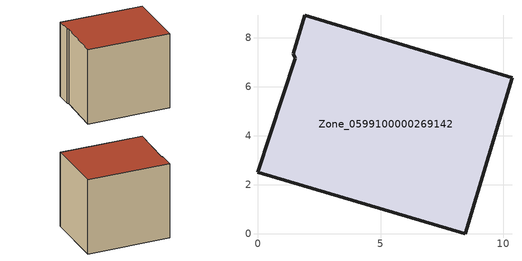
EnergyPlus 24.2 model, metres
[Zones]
Zone_0599100000269142
 floor ground (C_G): 1.52,7.15 1.44,7.34 1.91,8.92 10.36,6.37 8.46,0 0,2.52 z0.39
 wall outside (C_F): 10.36,6.37 1.91,8.92 1.44,7.34 1.52,7.15 0,2.52 8.46,0 10.36,6.37 z0.39:8.55
 roof outside (C_R): 1.44,7.34 1.52,7.15 0,2.52 8.46,0 10.36,6.37 1.91,8.92 z8.55
[BUILDING]
Pand.0599100000269142: North Axis=0; Terrain=City; Loads Convergence Tolerance Value=0.04; Temperature Convergence Tolerance Value=0.4; Solar Distribution=FullExterior; Maximum Number of Warmup Days=25; Minimum Number of Warmup Days=1
[Site:Location]
Rotterdam.The.Hague.AP_ZH_NLD Design_Conditions: Latitude=51.96; Longitude=4.45; Time Zone=1; Elevation=-4.5
[SITE:GROUNDTEMPERATURE:BUILDINGSURFACE]
18, 18, 18, 18, 18, 18, 18, 18, 18, 18, 18, 18
[MATERIAL] Thermal Absorptance=0.9; Solar Absorptance=0.7; Visible Absorptance=0.7
Name | Roughness | Thickness | Conductivity | Density | Specific Heat
G.TC.1965-1974 | MediumSmooth | 0.15 | 0.882353 | 540 | 1210
F.TC.1965-1974 | Rough | 0.3 | 0.697674 | 1920 | 840
R.TC.1965-1974 | MediumRough | 0.2 | 0.232558 | 1500 | 1000
[CONSTRUCTION]
C_G: G.TC.1965-1974
C_F: F.TC.1965-1974
C_R: R.TC.1965-1974
[ZONE]
Zone_0599100000269142: Type=1; Multiplier=1; Ceiling Height=Autocalculate; Volume=Autocalculate; Floor Area=autocalculate; Part of Total Floor Area=Yes
[ZONEINFILTRATION:DESIGNFLOWRATE]
Infil_Zone_0599100000269142: Zone or ZoneList or Space or SpaceList=Zone_0599100000269142; Schedule=AlwaysOn; Design Flow Rate Calculation Method=Flow/Area; Flow Rate per Floor Area=0.003; Constant Term Coefficient=1; Temperature Term Coefficient=0; Velocity Term Coefficient=0; Velocity Squared Term Coefficient=0
[HVACTEMPLATE:ZONE:IDEALLOADSAIRSYSTEM]
Zone_0599100000269142: Maximum Heating Supply Air Temperature=50; Minimum Cooling Supply Air Temperature=13; Maximum Heating Supply Air Humidity Ratio=0.0156; Minimum Cooling Supply Air Humidity Ratio=0.0077; Heating Limit=NoLimit; Cooling Limit=NoLimit; Dehumidification Control Type=ConstantSensibleHeatRatio; Cooling Sensible Heat Ratio=0.7; Dehumidification Setpoint=60; Humidification Control Type=None; Humidification Setpoint=30; Outdoor Air Method=None; Outdoor Air Flow Rate per Person=0.00944; Outdoor Air Flow Rate per Zone Floor Area=0; Outdoor Air Flow Rate per Zone=0; Demand Controlled Ventilation Type=None; Outdoor Air Economizer Type=NoEconomizer; Heat Recovery Type=None; Sensible Heat Recovery Effectiveness=0.7; Latent Heat Recovery Effectiveness=0.65
[ZONECONTROL:THERMOSTAT]
ThermostatControl_Zone_0599100000269142: Zone or ZoneList=Zone_0599100000269142; Control Type Schedule=DualSetpointControlType; Control 1=Thermostat_Zone_0599100000269142; Temperature Difference Between Cutout And Setpoint=0
[THERMOSTATSETPOINT:DUALSETPOINT]
Thermostat_Zone_0599100000269142: Heating Setpoint Temperature Schedule=HeatingSetpoint_Zone_0599100000269142; Cooling Setpoint Temperature Schedule=CoolingSetpoint_Zone_0599100000269142
[SCHEDULE:COMPACT]
HeatingSetpoint_Zone_0599100000269142: Through: 12/31, For: AllDays, Until: 24:00, 21
CoolingSetpoint_Zone_0599100000269142: Through: 12/31, For: AllDays, Until: 24:00, 24
DualSetpointControlType: Through: 12/31, For: AllDays, Until: 24:00, 4
AlwaysOn: Through: 12/31, For: AllDays, Until: 24:00, 1
